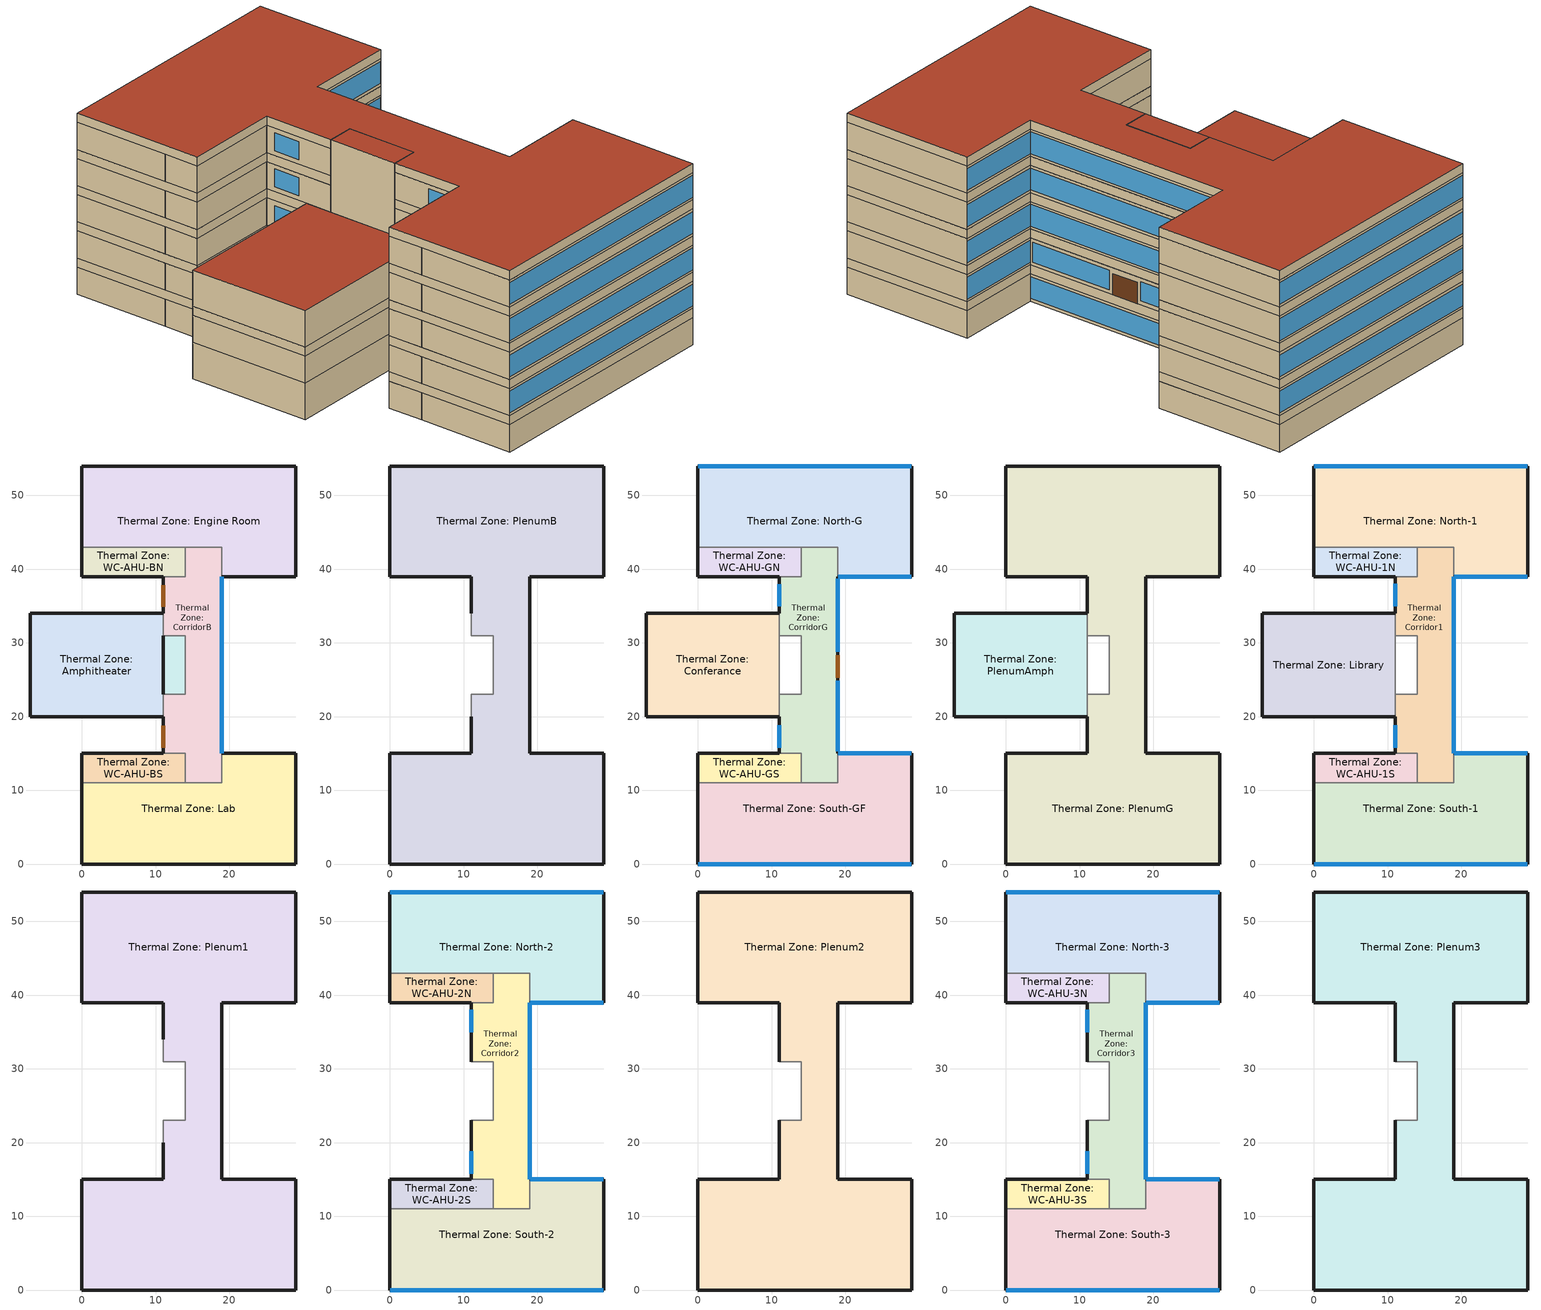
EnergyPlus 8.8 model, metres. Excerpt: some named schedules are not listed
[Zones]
Thermal Zone: Amphitheater
 floor ground (ExtSlabCarpet 4in ClimateZone 1-8): 11,34 11,20 -7,20 -7,34 z0
 wall outside (DOEE ExtWall Mass): 11,34 -7,34 -7,20 11,20 z0:4
 wall to Thermal Zone: CorridorB (Interior Wall): 11,31 11,34 / 11,20 11,23 z0:3
 wall to Thermal Zone: PlenumB (Interior Wall): 11,31 11,34 / 11,20 11,23 z3:4
 wall to Thermal Zone: Stairs (Interior Wall): 11,23 11,31 z0:4
Thermal Zone: CorridorB
 floor ground (ExtSlabCarpet 4in ClimateZone 1-8): 19,43 19,11 14,11 14,15 11,15 11,23 14,23 14,31 11,31 11,39 14,39 14,43 z0
 wall outside (DOEE ExtWall Mass): 19,15 19,39 / 11,39 11,34 / 11,20 11,15 z0:3
 wall to Thermal Zone: WC-AHU-BN (Interior Wall): 14,43 14,39 11,39 z0:3
 wall to Thermal Zone: Engine Room (Interior Wall): 19,39 19,43 14,43 z0:3
 wall to Thermal Zone: Lab (Interior Wall): 14,11 19,11 19,15 z0:3
 wall to Thermal Zone: WC-AHU-BS (Interior Wall): 11,15 14,15 14,11 z0:3
 wall to Thermal Zone: Stairs (Interior Wall): 14,23 11,23 / 11,31 14,31 z0:3
 wall to Thermal Zone: Stairs (Air Wall): 14,31 14,23 z0:3
 window (DOEE EXTWINDOW Dbl GREY 6mm/6mm Air): 19,15.03 19,38.97 z0.3:2.71
 door (Exterior Door): 11,37.84 11,34.88 / 11,18.76 11,15.81 z0:2.2
Thermal Zone: Engine Room
 floor ground (ExtSlabCarpet 4in ClimateZone 1-8): 29,54 29,39 19,39 19,43 0,43 0,54 z0
 wall outside (DOEE ExtWall Mass): 19,39 29,39 29,54 0,54 0,43 z0:3
 wall to Thermal Zone: WC-AHU-BN (Interior Wall): 0,43 14,43 z0:3
Thermal Zone: Lab
 floor ground (ExtSlabCarpet 4in ClimateZone 1-8): 29,15 29,0 0,0 0,11 19,11 19,15 z0
 wall outside (DOEE ExtWall Mass): 0,11 0,0 29,0 29,15 19,15 z0:3
 wall to Thermal Zone: WC-AHU-BS (Interior Wall): 14,11 0,11 z0:3
Thermal Zone: Stairs
 floor ground (ExtSlabCarpet 4in ClimateZone 1-8): 14,31 14,23 11,23 11,31 z0
 wall outside (DOEE ExtWall Mass): 11,31 11,23 z4:7; 11,31 11,23 z8:12; 11,31 11,23 z12:20
 wall to Thermal Zone: Plenum2 (Interior Wall): 11,23 14,23 14,31 11,31 z15:16
 wall to Thermal Zone: Corridor3 (Air Wall): 14,23 14,31 z16:19
 wall to Thermal Zone: Corridor3 (Interior Wall): 14,31 11,31 / 11,23 14,23 z16:19
 wall to Thermal Zone: PlenumB (Interior Wall): 11,23 14,23 14,31 11,31 z3:4
 wall to Thermal Zone: Plenum1 (Interior Wall): 11,23 14,23 14,31 11,31 z11:12
 wall to Thermal Zone: CorridorG (Air Wall): 14,23 14,31 z4:7
 wall to Thermal Zone: Corridor2 (Air Wall): 14,23 14,31 z12:15
 wall to Thermal Zone: CorridorG (Interior Wall): 11,23 14,23 / 14,31 11,31 z4:7
 wall to Thermal Zone: Corridor2 (Interior Wall): 11,23 14,23 / 14,31 11,31 z12:15
 wall to Thermal Zone: Corridor1 (Interior Wall): 11,23 14,23 / 14,31 11,31 z8:11
 wall to Thermal Zone: Corridor1 (Air Wall): 14,23 14,31 z8:11
 wall to Thermal Zone: PlenumG (Interior Wall): 11,23 14,23 14,31 11,31 z7:8
 wall to Thermal Zone: Plenum3 (Interior Wall): 11,23 14,23 14,31 11,31 z19:20
 wall to Thermal Zone: PlenumAmph (Interior Wall): 11,31 11,23 z7:8
 wall to Thermal Zone: Library (Interior Wall): 11,31 11,23 z8:12
 wall to Thermal Zone: Conferance (Interior Wall): 11,31 11,23 z4:7
 roof outside (DOEE ExtRoof): 14,23 14,31 11,31 11,23 z20
Thermal Zone: WC-AHU-BN
 floor ground (ExtSlabCarpet 4in ClimateZone 1-8): 14,43 14,39 0,39 0,43 z0
 wall outside (DOEE ExtWall Mass): 0,43 0,39 11,39 z0:3
Thermal Zone: WC-AHU-BS
 floor ground (ExtSlabCarpet 4in ClimateZone 1-8): 14,15 14,11 0,11 0,15 z0
 wall outside (DOEE ExtWall Mass): 11,15 0,15 0,11 z0:3
Thermal Zone: PlenumB
 floor to Thermal Zone: Engine Room (Interior Floor): 29,54 29,39 19,39 19,43 0,43 0,54 z3
 floor to Thermal Zone: WC-AHU-BN (Interior Floor): 14,43 14,39 0,39 0,43 z3
 floor to Thermal Zone: Lab (Interior Floor): 29,15 29,0 0,0 0,11 19,11 19,15 z3
 floor to Thermal Zone: CorridorB (Interior Floor): 19,43 19,11 14,11 14,15 11,15 11,23 14,23 14,31 11,31 11,39 14,39 14,43 z3
 floor to Thermal Zone: WC-AHU-BS (Interior Floor): 14,15 14,11 0,11 0,15 z3
 wall outside (DOEE ExtWall Mass): 11,20 11,15 0,15 0,0 29,0 29,15 19,15 19,39 29,39 29,54 0,54 0,39 11,39 11,34 z3:4
Thermal Zone: Conferance
 floor to Thermal Zone: Amphitheater (Interior Floor): 11,34 11,20 -7,20 -7,34 z4
 wall outside (DOEE ExtWall Mass): 11,34 -7,34 -7,20 11,20 z4:7
 wall to Thermal Zone: CorridorG (Interior Wall): 11,20 11,23 / 11,31 11,34 z4:7
Thermal Zone: CorridorG
 floor to Thermal Zone: PlenumB (Interior Floor): 19,43 19,11 14,11 14,15 11,15 11,23 14,23 14,31 11,31 11,39 14,39 14,43 z4
 wall outside (DOEE ExtWall Mass): 11,20 11,15 / 11,39 11,34 / 19,15 19,39 z4:7
 wall to Thermal Zone: WC-AHU-GN (Interior Wall): 14,43 14,39 11,39 z4:7
 wall to Thermal Zone: North-G (Interior Wall): 19,39 19,43 14,43 z4:7
 wall to Thermal Zone: South-GF (Interior Wall): 14,11 19,11 19,15 z4:7
 wall to Thermal Zone: WC-AHU-GS (Interior Wall): 11,15 14,15 14,11 z4:7
 window (DOEE EXTWINDOW Dbl GREY 6mm/6mm Air): 11,18.81 11,15.81 z4.61:6.61; 11,37.94 11,34.94 z4.45:6.45; 19,15.29 19,24.86 z4.41:6.61; 19,28.78 19,38.7 z4.48:6.61
 door (Exterior Door): 19,25.3 19,28.34 z4:6.37
Thermal Zone: North-G
 floor to Thermal Zone: PlenumB (Interior Floor): 29,54 29,39 19,39 19,43 0,43 0,54 z4
 wall outside (DOEE ExtWall Mass): 19,39 29,39 29,54 0,54 0,43 z4:7
 wall to Thermal Zone: WC-AHU-GN (Interior Wall): 0,43 14,43 z4:7
 window (DOEE EXTWINDOW Dbl GREY 6mm/6mm Air): 19.03,39 28.97,39 z4.3:6.71; 28.97,54 0.03,54 z4.3:6.7
Thermal Zone: South-GF
 floor to Thermal Zone: PlenumB (Interior Floor): 29,15 29,0 0,0 0,11 19,11 19,15 z4
 wall outside (DOEE ExtWall Mass): 0,11 0,0 29,0 29,15 19,15 z4:7
 wall to Thermal Zone: WC-AHU-GS (Interior Wall): 14,11 0,11 z4:7
 window (DOEE EXTWINDOW Dbl GREY 6mm/6mm Air): 28.97,15 19.03,15 z4.3:6.71; 0.03,0 28.97,0 z4.3:6.7
Thermal Zone: WC-AHU-GN
 floor to Thermal Zone: PlenumB (Interior Floor): 14,43 14,39 0,39 0,43 z4
 wall outside (DOEE ExtWall Mass): 0,43 0,39 11,39 z4:7
Thermal Zone: WC-AHU-GS
 floor to Thermal Zone: PlenumB (Interior Floor): 14,15 14,11 0,11 0,15 z4
 wall outside (DOEE ExtWall Mass): 11,15 0,15 0,11 z4:7
Thermal Zone: PlenumAmph
 floor to Thermal Zone: Conferance (Interior Floor): 11,34 11,20 -7,20 -7,34 z7
 wall outside (DOEE ExtWall Mass): 11,34 -7,34 -7,20 11,20 z7:8
 wall to Thermal Zone: PlenumG (Interior Wall): 11,31 11,34 / 11,20 11,23 z7:8
Thermal Zone: PlenumG
 floor to Thermal Zone: WC-AHU-GS (Interior Floor): 14,15 14,11 0,11 0,15 z7
 floor to Thermal Zone: CorridorG (Interior Floor): 19,43 19,11 14,11 14,15 11,15 11,23 14,23 14,31 11,31 11,39 14,39 14,43 z7
 floor to Thermal Zone: South-GF (Interior Floor): 29,15 29,0 0,0 0,11 19,11 19,15 z7
 floor to Thermal Zone: WC-AHU-GN (Interior Floor): 14,43 14,39 0,39 0,43 z7
 floor to Thermal Zone: North-G (Interior Floor): 29,54 29,39 19,39 19,43 0,43 0,54 z7
 wall outside (DOEE ExtWall Mass): 11,20 11,15 0,15 0,0 29,0 29,15 19,15 19,39 29,39 29,54 0,54 0,39 11,39 11,34 z7:8
Thermal Zone: Corridor1
 floor to Thermal Zone: PlenumG (Interior Floor): 19,43 19,11 14,11 14,15 11,15 11,23 14,23 14,31 11,31 11,39 14,39 14,43 z8
 wall outside (DOEE ExtWall Mass): 19,15 19,39 / 11,20 11,15 / 11,39 11,34 z8:11
 wall to Thermal Zone: WC-AHU-1N (Interior Wall): 14,43 14,39 11,39 z8:11
 wall to Thermal Zone: North-1 (Interior Wall): 19,39 19,43 14,43 z8:11
 wall to Thermal Zone: South-1 (Interior Wall): 14,11 19,11 19,15 z8:11
 wall to Thermal Zone: WC-AHU-1S (Interior Wall): 11,15 14,15 14,11 z8:11
 wall to Thermal Zone: Library (Interior Wall): 11,23 11,20 / 11,34 11,31 z8:11
 window (DOEE EXTWINDOW Dbl GREY 6mm/6mm Air): 19,15.03 19,38.97 z8.3:10.71; 11,18.81 11,15.81 z8.51:10.51; 11,37.99 11,34.99 z8.44:10.44
Thermal Zone: Library
 floor to Thermal Zone: PlenumAmph (Interior Floor): 11,34 11,20 -7,20 -7,34 z8
 wall outside (DOEE ExtWall Mass): 11,34 -7,34 -7,20 11,20 z8:12
 wall to Thermal Zone: Plenum1 (Interior Wall): 11,31 11,34 / 11,20 11,23 z11:12
 roof outside (DOEE ExtRoof): 11,20 11,34 -7,34 -7,20 z12
Thermal Zone: North-1
 floor to Thermal Zone: PlenumG (Interior Floor): 29,54 29,39 19,39 19,43 0,43 0,54 z8
 wall outside (DOEE ExtWall Mass): 19,39 29,39 29,54 0,54 0,43 z8:11
 wall to Thermal Zone: WC-AHU-1N (Interior Wall): 0,43 14,43 z8:11
 window (DOEE EXTWINDOW Dbl GREY 6mm/6mm Air): 19.03,39 28.97,39 z8.3:10.71; 28.97,54 0.03,54 z8.3:10.7
Thermal Zone: South-1
 floor to Thermal Zone: PlenumG (Interior Floor): 29,15 29,0 0,0 0,11 19,11 19,15 z8
 wall outside (DOEE ExtWall Mass): 0,11 0,0 29,0 29,15 19,15 z8:11
 wall to Thermal Zone: WC-AHU-1S (Interior Wall): 14,11 0,11 z8:11
 window (DOEE EXTWINDOW Dbl GREY 6mm/6mm Air): 28.97,15 19.03,15 z8.3:10.71; 0.03,0 28.97,0 z8.3:10.7
Thermal Zone: WC-AHU-1N
 floor to Thermal Zone: PlenumG (Interior Floor): 14,43 14,39 0,39 0,43 z8
 wall outside (DOEE ExtWall Mass): 0,43 0,39 11,39 z8:11
Thermal Zone: WC-AHU-1S
 floor to Thermal Zone: PlenumG (Interior Floor): 14,15 14,11 0,11 0,15 z8
 wall outside (DOEE ExtWall Mass): 11,15 0,15 0,11 z8:11
Thermal Zone: Plenum1
 floor to Thermal Zone: North-1 (Interior Floor): 29,54 29,39 19,39 19,43 0,43 0,54 z11
 floor to Thermal Zone: WC-AHU-1N (Interior Floor): 14,43 14,39 0,39 0,43 z11
 floor to Thermal Zone: South-1 (Interior Floor): 29,15 29,0 0,0 0,11 19,11 19,15 z11
 floor to Thermal Zone: Corridor1 (Interior Floor): 19,43 19,11 14,11 14,15 11,15 11,23 14,23 14,31 11,31 11,39 14,39 14,43 z11
 floor to Thermal Zone: WC-AHU-1S (Interior Floor): 14,15 14,11 0,11 0,15 z11
 wall outside (DOEE ExtWall Mass): 11,20 11,15 0,15 0,0 29,0 29,15 19,15 19,39 29,39 29,54 0,54 0,39 11,39 11,34 z11:12
Thermal Zone: Corridor2
 floor to Thermal Zone: Plenum1 (Interior Floor): 19,43 19,11 14,11 14,15 11,15 11,23 14,23 14,31 11,31 11,39 14,39 14,43 z12
 wall outside (DOEE ExtWall Mass): 19,15 19,39 / 11,23 11,15 / 11,39 11,31 z12:15
 wall to Thermal Zone: WC-AHU-2N (Interior Wall): 14,43 14,39 11,39 z12:15
 wall to Thermal Zone: North-2 (Interior Wall): 19,39 19,43 14,43 z12:15
 wall to Thermal Zone: South-2 (Interior Wall): 14,11 19,11 19,15 z12:15
 wall to Thermal Zone: WC-AHU-2S (Interior Wall): 11,15 14,15 14,11 z12:15
 window (DOEE EXTWINDOW Dbl GREY 6mm/6mm Air): 19,15.03 19,38.97 z12.3:14.71; 11,18.81 11,15.81 / 11,37.99 11,34.99 z12.54:14.54
Thermal Zone: North-2
 floor to Thermal Zone: Plenum1 (Interior Floor): 29,54 29,39 19,39 19,43 0,43 0,54 z12
 wall outside (DOEE ExtWall Mass): 19,39 29,39 29,54 0,54 0,43 z12:15
 wall to Thermal Zone: WC-AHU-2N (Interior Wall): 0,43 14,43 z12:15
 window (DOEE EXTWINDOW Dbl GREY 6mm/6mm Air): 19.03,39 28.97,39 z12.3:14.71; 28.97,54 0.03,54 z12.3:14.7
Thermal Zone: South-2
 floor to Thermal Zone: Plenum1 (Interior Floor): 29,15 29,0 0,0 0,11 19,11 19,15 z12
 wall outside (DOEE ExtWall Mass): 0,11 0,0 29,0 29,15 19,15 z12:15
 wall to Thermal Zone: WC-AHU-2S (Interior Wall): 14,11 0,11 z12:15
 window (DOEE EXTWINDOW Dbl GREY 6mm/6mm Air): 28.97,15 19.03,15 z12.3:14.71; 0.03,0 28.97,0 z12.3:14.7
Thermal Zone: WC-AHU-2N
 floor to Thermal Zone: Plenum1 (Interior Floor): 14,43 14,39 0,39 0,43 z12
 wall outside (DOEE ExtWall Mass): 0,43 0,39 11,39 z12:15
Thermal Zone: WC-AHU-2S
 floor to Thermal Zone: Plenum1 (Interior Floor): 14,15 14,11 0,11 0,15 z12
 wall outside (DOEE ExtWall Mass): 11,15 0,15 0,11 z12:15
Thermal Zone: Plenum2
 floor to Thermal Zone: North-2 (Interior Floor): 29,54 29,39 19,39 19,43 0,43 0,54 z15
 floor to Thermal Zone: WC-AHU-2N (Interior Floor): 14,43 14,39 0,39 0,43 z15
 floor to Thermal Zone: South-2 (Interior Floor): 29,15 29,0 0,0 0,11 19,11 19,15 z15
 floor to Thermal Zone: Corridor2 (Interior Floor): 19,43 19,11 14,11 14,15 11,15 11,23 14,23 14,31 11,31 11,39 14,39 14,43 z15
 floor to Thermal Zone: WC-AHU-2S (Interior Floor): 14,15 14,11 0,11 0,15 z15
 wall outside (DOEE ExtWall Mass): 11,23 11,15 0,15 0,0 29,0 29,15 19,15 19,39 29,39 29,54 0,54 0,39 11,39 11,31 z15:16
Thermal Zone: Corridor3
 floor to Thermal Zone: Plenum2 (Interior Floor): 19,43 19,11 14,11 14,15 11,15 11,23 14,23 14,31 11,31 11,39 14,39 14,43 z16
 wall outside (DOEE ExtWall Mass): 19,15 19,39 / 11,23 11,15 / 11,39 11,31 z16:19
 wall to Thermal Zone: WC-AHU-3N (Interior Wall): 14,43 14,39 11,39 z16:19
 wall to Thermal Zone: North-3 (Interior Wall): 19,39 19,43 14,43 z16:19
 wall to Thermal Zone: South-3 (Interior Wall): 14,11 19,11 19,15 z16:19
 wall to Thermal Zone: WC-AHU-3S (Interior Wall): 11,15 14,15 14,11 z16:19
 window (DOEE EXTWINDOW Dbl GREY 6mm/6mm Air): 19,15.03 19,38.97 z16.3:18.71; 11,18.81 11,15.81 / 11,38 11,35 z16.5:18.5
Thermal Zone: North-3
 floor to Thermal Zone: Plenum2 (Interior Floor): 29,54 29,39 19,39 19,43 0,43 0,54 z16
 wall outside (DOEE ExtWall Mass): 19,39 29,39 29,54 0,54 0,43 z16:19
 wall to Thermal Zone: WC-AHU-3N (Interior Wall): 0,43 14,43 z16:19
 window (DOEE EXTWINDOW Dbl GREY 6mm/6mm Air): 19.03,39 28.97,39 z16.3:18.71; 28.97,54 0.03,54 z16.3:18.7
Thermal Zone: South-3
 floor to Thermal Zone: Plenum2 (Interior Floor): 29,15 29,0 0,0 0,11 19,11 19,15 z16
 wall outside (DOEE ExtWall Mass): 0,11 0,0 29,0 29,15 19,15 z16:19
 wall to Thermal Zone: WC-AHU-3S (Interior Wall): 14,11 0,11 z16:19
 window (DOEE EXTWINDOW Dbl GREY 6mm/6mm Air): 28.97,15 19.03,15 z16.3:18.71; 0.03,0 28.97,0 z16.3:18.7
Thermal Zone: WC-AHU-3N
 floor to Thermal Zone: Plenum2 (Interior Floor): 14,43 14,39 0,39 0,43 z16
 wall outside (DOEE ExtWall Mass): 0,43 0,39 11,39 z16:19
Thermal Zone: WC-AHU-3S
 floor to Thermal Zone: Plenum2 (Interior Floor): 14,15 14,11 0,11 0,15 z16
 wall outside (DOEE ExtWall Mass): 11,15 0,15 0,11 z16:19
Thermal Zone: Plenum3
 floor to Thermal Zone: North-3 (Interior Floor): 29,54 29,39 19,39 19,43 0,43 0,54 z19
 floor to Thermal Zone: WC-AHU-3N (Interior Floor): 14,43 14,39 0,39 0,43 z19
 floor to Thermal Zone: South-3 (Interior Floor): 29,15 29,0 0,0 0,11 19,11 19,15 z19
 floor to Thermal Zone: Corridor3 (Interior Floor): 19,43 19,11 14,11 14,15 11,15 11,23 14,23 14,31 11,31 11,39 14,39 14,43 z19
 floor to Thermal Zone: WC-AHU-3S (Interior Floor): 14,15 14,11 0,11 0,15 z19
 wall outside (DOEE ExtWall Mass): 11,23 11,15 0,15 0,0 29,0 29,15 19,15 19,39 29,39 29,54 0,54 0,39 11,39 11,31 z19:20
 roof outside (DOEE ExtRoof): 29,0 29,15 19,15 19,39 29,39 29,54 0,54 0,39 11,39 11,31 14,31 14,23 11,23 11,15 0,15 0,0 z20
[Building]
Building 1
[Site:Location]
Tehran Mehrabad: Latitude {deg}=35.41; Longitude {deg}=51.19; Time Zone {hr}=3; Elevation {m}=1190
[SizingPeriod:DesignDay] Day of Month=21; Dry-Bulb Temperature Range Modifier Type=DefaultMultipliers; Barometric Pressure {Pa}=87822; Rain Indicator=No; Snow Indicator=No; Daylight Saving Time Indicator=No
Name | Month | Day Type | Maximum Dry-Bulb Temperature {C} | Daily Dry-Bulb Temperature Range {deltaC} | Humidity Condition Type | Wetbulb or DewPoint at Maximum Dry-Bulb {C} | Wind Speed {m/s} | Wind Direction {deg} | Solar Model Indicator | ASHRAE Clear Sky Optical Depth for Beam Irradiance (taub) | ASHRAE Clear Sky Optical Depth for Diffuse Irradiance (taud) | Enthalpy at Maximum Dry-Bulb {J/kg} | Sky Clearness
Tehran Mehrabad Ann Clg .4% Condns DB=>MWB | 7 | SummerDesignDay | 38.5 | 10.6 | Wetbulb | 19 | 3.6 | 120 | ASHRAETau | 0.752 | 1.326
Tehran Mehrabad Ann Clg .4% Condns DP=>MDB | 7 | SummerDesignDay | 31 | 10.6 | Dewpoint | 18.9 | 3.6 | 120 | ASHRAETau | 0.752 | 1.326
Tehran Mehrabad Ann Clg .4% Condns Enth=>MDB | 7 | SummerDesignDay | 32.7 | 10.6 | Enthalpy |  | 3.6 | 120 | ASHRAETau | 0.752 | 1.326 | 72900
Tehran Mehrabad Ann Clg .4% Condns WB=>MDB | 7 | SummerDesignDay | 33 | 10.6 | Wetbulb | 22.5 | 3.6 | 120 | ASHRAETau | 0.752 | 1.326
Tehran Mehrabad Ann Htg 99.6% Condns DB | 1 | WinterDesignDay | -2.8 | 0 | Wetbulb | -2.8 | 1.9 | 270 | ASHRAEClearSky |  |  |  | 0
Tehran Mehrabad Ann Htg Wind 99.6% Condns WS=>MCDB | 1 | WinterDesignDay | 9.5 | 0 | Wetbulb | 9.5 | 11.5 | 270 | ASHRAEClearSky |  |  |  | 0
Tehran Mehrabad Ann Hum_n 99.6% Condns DP=>MCDB | 1 | WinterDesignDay | 6.2 | 0 | Dewpoint | -13 | 1.9 | 270 | ASHRAEClearSky |  |  |  | 0
[Material]
Name | Roughness | Thickness {m} | Conductivity {W/m-K} | Density {kg/m3} | Specific Heat {J/kg-K} | Thermal Absorptance | Solar Absorptance | Visible Absorptance
1/2IN Gypsum | Smooth | 0.0127 | 0.16 | 784.9 | 830 | 0.9 | 0.4 | 0.4
8IN Concrete HW | MediumRough | 0.2033 | 1.7296 | 2243 | 837 | 0.9 | 0.65 | 0.65
Air Wall Material | Smooth | 0.01 | 0.6 | 800 | 1000 | 0.95 | 0.7 | 0.7
Brick - fired clay - 2400 kg/m3 - 102mm | MediumRough | 0.102 | 1.34 | 2400 | 790 | 0.9 | 0.7 | 0.7
F08 Metal surface | Smooth | 0.0008 | 45.28 | 7824 | 500 | 0.9 | 0.7 | 0.7
F16 Acoustic tile | MediumSmooth | 0.0191 | 0.06 | 368 | 590 | 0.9 | 0.3 | 0.3
G01a 19mm gypsum board | MediumSmooth | 0.019 | 0.16 | 800 | 1090 | 0.9 | 0.4 | 0.4
I01 25mm insulation board | MediumRough | 0.0254 | 0.03 | 43 | 1210 | 0.9 | 0.6 | 0.6
M11 100mm lightweight concrete | MediumRough | 0.1016 | 0.53 | 1280 | 840 | 0.9 | 0.5 | 0.5
MAT-CC05 4 HW CONCRETE | Rough | 0.1016 | 1.311 | 2240 | 836.8 | 0.9 | 0.85 | 0.85
Metal Decking | MediumSmooth | 0.0015 | 45.006 | 7680 | 418.4 | 0.9 | 0.6 | 0.6
Roof Insulation [21] | MediumRough | 0.2105 | 0.049 | 265 | 836.8 | 0.9 | 0.7 | 0.7
Roof Membrane | VeryRough | 0.0095 | 0.16 | 1121.29 | 1460 | 0.9 | 0.7 | 0.7
Wall Insulation [40] | MediumRough | 0.0794 | 0.0432 | 91 | 837 | 0.9 | 0.5 | 0.5
[Material:AirGap]
Name | Thermal Resistance {m2-K/W}
F04 Wall air space resistance | 0.15
F05 Ceiling air space resistance | 0.18
[Material:NoMass]
CP02 CARPET PAD: Roughness=Smooth; Thermal Resistance {m2-K/W}=0.1; Thermal Absorptance=0.9; Solar Absorptance=0.8; Visible Absorptance=0.8
[WindowMaterial:Gas]
AIR 6MM: Gas Type=Air; Thickness {m}=0.0063
[WindowMaterial:Glazing]
GREY 6MM: Optical Data Type=SpectralAverage; Thickness {m}=0.006; Infrared Transmittance at Normal Incidence=0; Front Side Infrared Hemispherical Emissivity=0.84; Back Side Infrared Hemispherical Emissivity=0.84; Conductivity {W/m-K}=0.9
[Construction]
Air Wall: Air Wall Material
DOEE ExtRoof: Roof Membrane, Roof Insulation [21], Metal Decking
DOEE ExtWall Mass: Brick - fired clay - 2400 kg/m3 - 102mm, 8IN Concrete HW, Wall Insulation [40], 1/2IN Gypsum
DOEE EXTWINDOW Dbl GREY 6mm/6mm Air: GREY 6MM, AIR 6MM, GREY 6MM
Exterior Door: F08 Metal surface, I01 25mm insulation board
ExtSlabCarpet 4in ClimateZone 1-8: MAT-CC05 4 HW CONCRETE, CP02 CARPET PAD
Interior Floor: F16 Acoustic tile, F05 Ceiling air space resistance, M11 100mm lightweight concrete
Interior Wall: G01a 19mm gypsum board, F04 Wall air space resistance, G01a 19mm gypsum board
[Zone]
Name | Part of Total Floor Area
Thermal Zone: Amphitheater; Thermal Zone: Conferance; Thermal Zone: Corridor1; Thermal Zone: Corridor2; Thermal Zone: Corridor3; Thermal Zone: CorridorB; Thermal Zone: CorridorG; Thermal Zone: Lab; Thermal Zone: Library; Thermal Zone: North-1; Thermal Zone: North-2; Thermal Zone: North-3; Thermal Zone: North-G; Thermal Zone: South-1; Thermal Zone: South-2; Thermal Zone: South-3; Thermal Zone: South-GF; Thermal Zone: Stairs
Thermal Zone: Engine Room; Thermal Zone: Plenum1; Thermal Zone: Plenum2; Thermal Zone: Plenum3; Thermal Zone: PlenumAmph; Thermal Zone: PlenumB; Thermal Zone: PlenumG; Thermal Zone: WC-AHU-1N; Thermal Zone: WC-AHU-1S; Thermal Zone: WC-AHU-2N; Thermal Zone: WC-AHU-2S; Thermal Zone: WC-AHU-3N; Thermal Zone: WC-AHU-3S; Thermal Zone: WC-AHU-BN; Thermal Zone: WC-AHU-BS; Thermal Zone: WC-AHU-GN; Thermal Zone: WC-AHU-GS | No
[ZoneControl:Thermostat] Control Object Type 1=ThermostatSetpoint:DualSetpoint; Control Name 1=Thermostat Setpoint Dual Setpoint 1
Name | Zone or ZoneList | Control Type Schedule
Thermal Zone: Amphitheater Thermostat | Thermal Zone: Amphitheater | Thermal Zone: Amphitheater Thermostat Schedule
Thermal Zone: Conferance Thermostat | Thermal Zone: Conferance | Thermal Zone: Conferance Thermostat Schedule
Thermal Zone: Corridor1 Thermostat | Thermal Zone: Corridor1 | Thermal Zone: Corridor1 Thermostat Schedule
Thermal Zone: Corridor2 Thermostat | Thermal Zone: Corridor2 | Thermal Zone: Corridor2 Thermostat Schedule
Thermal Zone: Corridor3 Thermostat | Thermal Zone: Corridor3 | Thermal Zone: Corridor3 Thermostat Schedule
Thermal Zone: CorridorB Thermostat | Thermal Zone: CorridorB | Thermal Zone: CorridorB Thermostat Schedule
Thermal Zone: CorridorG Thermostat | Thermal Zone: CorridorG | Thermal Zone: CorridorG Thermostat Schedule
Thermal Zone: Lab Thermostat | Thermal Zone: Lab | Thermal Zone: Lab Thermostat Schedule
Thermal Zone: Library Thermostat | Thermal Zone: Library | Thermal Zone: Library Thermostat Schedule
Thermal Zone: North-1 Thermostat | Thermal Zone: North-1 | Thermal Zone: North-1 Thermostat Schedule
Thermal Zone: North-2 Thermostat | Thermal Zone: North-2 | Thermal Zone: North-2 Thermostat Schedule
Thermal Zone: North-3 Thermostat | Thermal Zone: North-3 | Thermal Zone: North-3 Thermostat Schedule
Thermal Zone: North-G Thermostat | Thermal Zone: North-G | Thermal Zone: North-G Thermostat Schedule
Thermal Zone: South-1 Thermostat | Thermal Zone: South-1 | Thermal Zone: South-1 Thermostat Schedule
Thermal Zone: South-2 Thermostat | Thermal Zone: South-2 | Thermal Zone: South-2 Thermostat Schedule
Thermal Zone: South-3 Thermostat | Thermal Zone: South-3 | Thermal Zone: South-3 Thermostat Schedule
Thermal Zone: South-GF Thermostat | Thermal Zone: South-GF | Thermal Zone: South-GF Thermostat Schedule
Thermal Zone: Stairs Thermostat | Thermal Zone: Stairs | Thermal Zone: Stairs Thermostat Schedule
[ThermostatSetpoint:DualSetpoint]
Thermostat Setpoint Dual Setpoint 1: Heating Setpoint Temperature Schedule=DOEE HtgSetp; Cooling Setpoint Temperature Schedule=DOEE ClgSetp
[Sizing:Zone] Zone Cooling Design Supply Air Temperature Input Method=SupplyAirTemperature; Zone Cooling Design Supply Air Temperature {C}=14; Zone Cooling Design Supply Air Temperature Difference {deltaC}=11.11; Zone Heating Design Supply Air Temperature Input Method=SupplyAirTemperature; Zone Heating Design Supply Air Temperature {C}=40; Zone Heating Design Supply Air Temperature Difference {deltaC}=11.11; Zone Cooling Design Supply Air Humidity Ratio {kgWater/kgDryAir}=0.0085; Zone Heating Design Supply Air Humidity Ratio {kgWater/kgDryAir}=0.008; Design Specification Outdoor Air Object=DOEE-WholeBuilding Ventilation; Cooling Design Air Flow Method=DesignDay; Cooling Design Air Flow Rate {m3/s}=0; Cooling Minimum Air Flow per Zone Floor Area {m3/s-m2}=0.000762; Cooling Minimum Air Flow {m3/s}=0; Cooling Minimum Air Flow Fraction=0; Heating Design Air Flow Method=DesignDay; Heating Design Air Flow Rate {m3/s}=0; Heating Maximum Air Flow per Zone Floor Area {m3/s-m2}=0.002032; Heating Maximum Air Flow {m3/s}=0.141576; Heating Maximum Air Flow Fraction=0.3; Account for Dedicated Outdoor Air System=No
Name | Design Specification Zone Air Distribution Object
Thermal Zone: Amphitheater | Thermal Zone: Amphitheater Design Spec Zone Air Dist
Thermal Zone: Conferance | Thermal Zone: Conferance Design Spec Zone Air Dist
Thermal Zone: Corridor1 | Thermal Zone: Corridor1 Design Spec Zone Air Dist
Thermal Zone: Corridor2 | Thermal Zone: Corridor2 Design Spec Zone Air Dist
Thermal Zone: Corridor3 | Thermal Zone: Corridor3 Design Spec Zone Air Dist
Thermal Zone: CorridorB | Thermal Zone: CorridorB Design Spec Zone Air Dist
Thermal Zone: CorridorG | Thermal Zone: CorridorG Design Spec Zone Air Dist
Thermal Zone: Lab | Thermal Zone: Lab Design Spec Zone Air Dist
Thermal Zone: Library | Thermal Zone: Library Design Spec Zone Air Dist
Thermal Zone: North-1 | Thermal Zone: North-1 Design Spec Zone Air Dist
Thermal Zone: North-2 | Thermal Zone: North-2 Design Spec Zone Air Dist
Thermal Zone: North-3 | Thermal Zone: North-3 Design Spec Zone Air Dist
Thermal Zone: North-G | Thermal Zone: North-G Design Spec Zone Air Dist
Thermal Zone: South-1 | Thermal Zone: South-1 Design Spec Zone Air Dist
Thermal Zone: South-2 | Thermal Zone: South-2 Design Spec Zone Air Dist
Thermal Zone: South-3 | Thermal Zone: South-3 Design Spec Zone Air Dist
Thermal Zone: South-GF | Thermal Zone: South-GF Design Spec Zone Air Dist
Thermal Zone: Stairs | Thermal Zone: Stairs Design Spec Zone Air Dist
[DesignSpecification:ZoneAirDistribution] Zone Air Distribution Effectiveness in Cooling Mode=1; Zone Air Distribution Effectiveness in Heating Mode=1
Thermal Zone: Amphitheater Design Spec Zone Air Dist; Thermal Zone: Conferance Design Spec Zone Air Dist; Thermal Zone: Corridor1 Design Spec Zone Air Dist; Thermal Zone: Corridor2 Design Spec Zone Air Dist; Thermal Zone: Corridor3 Design Spec Zone Air Dist; Thermal Zone: CorridorB Design Spec Zone Air Dist; Thermal Zone: CorridorG Design Spec Zone Air Dist; Thermal Zone: Lab Design Spec Zone Air Dist; Thermal Zone: Library Design Spec Zone Air Dist; Thermal Zone: North-1 Design Spec Zone Air Dist; Thermal Zone: North-2 Design Spec Zone Air Dist; Thermal Zone: North-3 Design Spec Zone Air Dist; Thermal Zone: North-G Design Spec Zone Air Dist; Thermal Zone: South-1 Design Spec Zone Air Dist; Thermal Zone: South-2 Design Spec Zone Air Dist; Thermal Zone: South-3 Design Spec Zone Air Dist; Thermal Zone: South-GF Design Spec Zone Air Dist; Thermal Zone: Stairs Design Spec Zone Air Dist
[DesignSpecification:OutdoorAir]
DOEE-WholeBuilding Ventilation: Outdoor Air Method=Sum; Outdoor Air Flow per Person {m3/s-person}=0.00943895; Outdoor Air Flow per Zone Floor Area {m3/s-m2}=0; Outdoor Air Flow per Zone {m3/s}=0; Outdoor Air Flow Air Changes per Hour {1/hr}=0
[ZoneVentilation:DesignFlowRate] Schedule=DOEE Bldg Occ; Design Flow Rate Calculation Method=Flow/Person; Flow Rate per Person {m3/s-person}=0.00943895
Name | Zone or ZoneList
Thermal Zone: Amphitheater Ventilation per Person | Thermal Zone: Amphitheater
Thermal Zone: Conferance Ventilation per Person | Thermal Zone: Conferance
Thermal Zone: Corridor1 Ventilation per Person | Thermal Zone: Corridor1
Thermal Zone: Corridor2 Ventilation per Person | Thermal Zone: Corridor2
Thermal Zone: Corridor3 Ventilation per Person | Thermal Zone: Corridor3
Thermal Zone: CorridorB Ventilation per Person | Thermal Zone: CorridorB
Thermal Zone: CorridorG Ventilation per Person | Thermal Zone: CorridorG
Thermal Zone: Lab Ventilation per Person | Thermal Zone: Lab
Thermal Zone: Library Ventilation per Person | Thermal Zone: Library
Thermal Zone: North-1 Ventilation per Person | Thermal Zone: North-1
Thermal Zone: North-2 Ventilation per Person | Thermal Zone: North-2
Thermal Zone: North-3 Ventilation per Person | Thermal Zone: North-3
Thermal Zone: North-G Ventilation per Person | Thermal Zone: North-G
Thermal Zone: South-1 Ventilation per Person | Thermal Zone: South-1
Thermal Zone: South-2 Ventilation per Person | Thermal Zone: South-2
Thermal Zone: South-3 Ventilation per Person | Thermal Zone: South-3
Thermal Zone: South-GF Ventilation per Person | Thermal Zone: South-GF
Thermal Zone: Stairs Ventilation per Person | Thermal Zone: Stairs
[Schedule:Compact]
Thermal Zone: Amphitheater Thermostat Schedule; Thermal Zone: Conferance Thermostat Schedule; Thermal Zone: Corridor1 Thermostat Schedule; Thermal Zone: Corridor2 Thermostat Schedule; Thermal Zone: Corridor3 Thermostat Schedule; Thermal Zone: CorridorB Thermostat Schedule; Thermal Zone: CorridorG Thermostat Schedule; Thermal Zone: Lab Thermostat Schedule; Thermal Zone: Library Thermostat Schedule; Thermal Zone: North-1 Thermostat Schedule; Thermal Zone: North-2 Thermostat Schedule; Thermal Zone: North-3 Thermostat Schedule; Thermal Zone: North-G Thermostat Schedule; Thermal Zone: South-1 Thermostat Schedule; Thermal Zone: South-2 Thermostat Schedule; Thermal Zone: South-3 Thermostat Schedule; Thermal Zone: South-GF Thermostat Schedule; Thermal Zone: Stairs Thermostat Schedule: Through: 12/31, For: AllDays, Until: 24:00, 4
[Schedule:Day:Interval]
Large Office HtgSetp Rule 1 Day Schedule 1; Large Office HtgSetp Summer Design Day 1: No, 24:00, 15.6
Large Office HtgSetp Default Schedule 1; Large Office ClgSetp Default Schedule 1: No, 24:00, 24
Large Office HtgSetp Rule 2 Day Schedule 1: No, 06:00, 15.6, 18:00, 21, 24:00, 15.6
Large Office HtgSetp Winter Design Day 1: No, 24:00, 21
Large Office ClgSetp Rule 1 Day Schedule 1; Large Office ClgSetp Winter Design Day 1: No, 24:00, 26.7
Large Office ClgSetp Rule 2 Day Schedule 1: No, 06:00, 26.7, 18:00, 24, 24:00, 26.7
Large Office ClgSetp Summer Design Day 1: No, 06:00, 26.7, 22:00, 24, 24:00, 26.7
Large Office Bldg Occ Default Schedule 1: No, 06:00, 0, 07:00, 0.1, 08:00, 0.2, 12:00, 0.95, 13:00, 0.5, 17:00, 0.95, 18:00, 0.7, 20:00, 0.4, 22:00, 0.1, 24:00, 0.05
Large Office Bldg Occ Rule 1 Day Schedule 1; Large Office Bldg Occ Winter Design Day 1: No, 24:00, 0
Large Office Bldg Occ Rule 2 Day Schedule 1: No, 06:00, 0, 08:00, 0.1, 14:00, 0.5, 17:00, 0.1, 24:00, 0
Large Office Bldg Occ Summer Design Day 1: No, 06:00, 0, 22:00, 1, 24:00, 0.05
[Schedule:Week:Daily]
Schedule:Week:Daily {38875a1e-5c57-44df-99f1-5b40a49cd762}: Large Office HtgSetp Rule 1 Day Schedule 1, Large Office HtgSetp Default Schedule 1, Large Office HtgSetp Default Schedule 1, Large Office HtgSetp Default Schedule 1, Large Office HtgSetp Default Schedule 1, Large Office HtgSetp Default Schedule 1, Large Office HtgSetp Rule 2 Day Schedule 1, Large Office HtgSetp Default Schedule 1, Large Office HtgSetp Summer Design Day 1, Large Office HtgSetp Winter Design Day 1, Large Office HtgSetp Default Schedule 1, Large Office HtgSetp Default Schedule 1
Schedule:Week:Daily {2a8141dc-c312-4cb2-a3a1-8c301478169f}: Large Office ClgSetp Rule 1 Day Schedule 1, Large Office ClgSetp Default Schedule 1, Large Office ClgSetp Default Schedule 1, Large Office ClgSetp Default Schedule 1, Large Office ClgSetp Default Schedule 1, Large Office ClgSetp Default Schedule 1, Large Office ClgSetp Rule 2 Day Schedule 1, Large Office ClgSetp Default Schedule 1, Large Office ClgSetp Summer Design Day 1, Large Office ClgSetp Winter Design Day 1, Large Office ClgSetp Default Schedule 1, Large Office ClgSetp Default Schedule 1
Schedule:Week:Daily {9bd00c53-4182-40b1-aa68-b484d25db6bd}: Large Office Bldg Occ Rule 1 Day Schedule 1, Large Office Bldg Occ Default Schedule 1, Large Office Bldg Occ Default Schedule 1, Large Office Bldg Occ Default Schedule 1, Large Office Bldg Occ Default Schedule 1, Large Office Bldg Occ Default Schedule 1, Large Office Bldg Occ Rule 2 Day Schedule 1, Large Office Bldg Occ Default Schedule 1, Large Office Bldg Occ Summer Design Day 1, Large Office Bldg Occ Winter Design Day 1, Large Office Bldg Occ Default Schedule 1, Large Office Bldg Occ Default Schedule 1
[Schedule:Year]
DOEE HtgSetp: Schedule:Week:Daily {38875a1e-5c57-44df-99f1-5b40a49cd762}, 1, 1, 12, 31
DOEE ClgSetp: Schedule:Week:Daily {2a8141dc-c312-4cb2-a3a1-8c301478169f}, 1, 1, 12, 31
DOEE Bldg Occ: Schedule:Week:Daily {9bd00c53-4182-40b1-aa68-b484d25db6bd}, 1, 1, 12, 31
